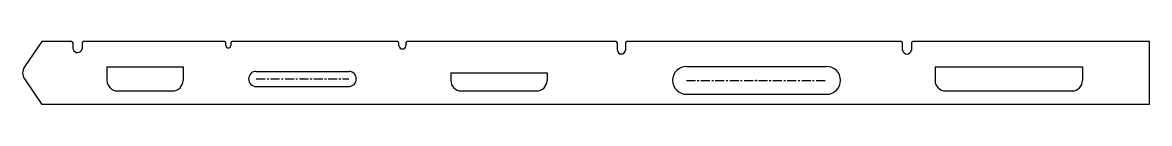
# Model space of a CAD drawing. Header units: millimetres. Extents: x 3 to 1594, y 1 to 90.
import ezdxf

# ---------------------------------------------------------------- set-up
doc = ezdxf.new("R2010")
doc.units = ezdxf.units.MM
doc.header["$PDSIZE"] = -1
doc.linetypes.add('CENTERX2', pattern=[20.32, 12.7, -2.54, 2.54, -2.54])

msp = doc.modelspace()

# ---------------------------------------------------------------- linework, layer by layer
at = {"color": 7, "linetype": 'Continuous'}
for p, q in [((30, 90), (5.3, 54.1)), ((72, 90), (30, 90)), ((74, 80), (74, 88)), ((86.7, 88), (86.7, 79.8)), ((287.9, 90), (88.7, 90)), ((289.9, 83.9), (289.9, 88)), ((296.5, 88), (296.5, 83.9)), ((532.1, 90), (298.5, 90)), ((534.1, 83.9), (534.1, 88)), ((543.8, 88), (543.8, 83.9)), ((840.5, 90), (545.8, 90)), ((842.5, 77.8), (842.5, 88)), ((853.7, 88), (853.7, 77.8)), ((1243.1, 90), (855.7, 90)), ((1245.1, 77.8), (1245.1, 88)), ((1257.7, 88), (1257.7, 77.8)), ((1593.7, 90), (1259.7, 90)), ((1593.7, 1.1), (1593.7, 90)), ((121.8, 54.1), (229.4, 54.1)), ((121.8, 54.1), (121.8, 35.1)), ((229.4, 54.1), (229.4, 35.1)), ((332.6, 47.9), (463.1, 47.9)), ((940.1, 54.7), (1137.8, 54.7)), ((1291, 54.1), (1499.2, 54.1)), ((1291, 54.1), (1291, 35.1)), ((1499.2, 54.1), (1499.2, 35.1)), ((5.3, 37.1), (30, 1.1)), ((607.3, 45.6), (743.3, 45.6)), ((607.3, 45.6), (607.3, 35.1)), ((743.3, 45.6), (743.3, 35.1)), ((136.8, 20.1), (214.4, 20.1)), ((332.6, 26.3), (463.1, 26.3)), ((622.3, 20.1), (728.3, 20.1)), ((1306, 20.1), (1484.2, 20.1)), ((1593.7, 1.1), (30, 1.1)), ((940.1, 15.4), (1137.8, 15.4))]:
    msp.add_line(p, q, dxfattribs=at)
at = {"color": 7, "linetype": 'CENTERX2'}
for p, q in [((332.6, 37.1), (463.1, 37.1)), ((940.1, 35.1), (1137.8, 35.1))]:
    msp.add_line(p, q, dxfattribs=at)
at = {"color": 7, "linetype": 'Continuous'}
for centre, radius, start, end in [((72, 88), 2, 0, 90), ((76, 80), 2, 180, 192.0376), ((80.3, 80.9), 6.49, 192.0376, 349.9945), ((88.7, 88), 2, 90, 180), ((287.9, 88), 2, 0, 90), ((293.2, 84.4), 3.3, 187.7316, 352.2684), ((298.5, 88), 2, 90, 180), ((532.1, 88), 2, 0, 90), ((539, 84.5), 4.91, 187.0003, 352.9997), ((545.8, 88), 2, 90, 180), ((840.5, 88), 2, 0, 90), ((855.7, 88), 2, 90, 180), ((1243.1, 88), 2, 0, 90), ((1259.7, 88), 2, 90, 180), ((848.1, 78.1), 5.6, 182.6532, 357.3468), ((1251.4, 78.7), 6.34, 188.1672, 351.8328), ((17.7, 45.6), 15, 145.4749, 214.5251), ((332.6, 37.1), 10.8, 90, 270), ((463.1, 37.1), 10.8, 270, 90), ((940.1, 35.1), 19.7, 90, 270), ((1137.8, 35.1), 19.7, 270, 90), ((136.8, 35.1), 15, 180, 270), ((214.4, 35.1), 15, 270, 0), ((622.3, 35.1), 15, 180, 270), ((728.3, 35.1), 15, 270, 360), ((1306, 35.1), 15, 180, 270), ((1484.2, 35.1), 15, 270, 360)]:
    msp.add_arc(centre, radius, start, end, dxfattribs=at)
for p in [(397.9, 37.1), (1038.9, 35.1)]:
    msp.add_point(p, dxfattribs=at)

doc.saveas('drawing.dxf')
